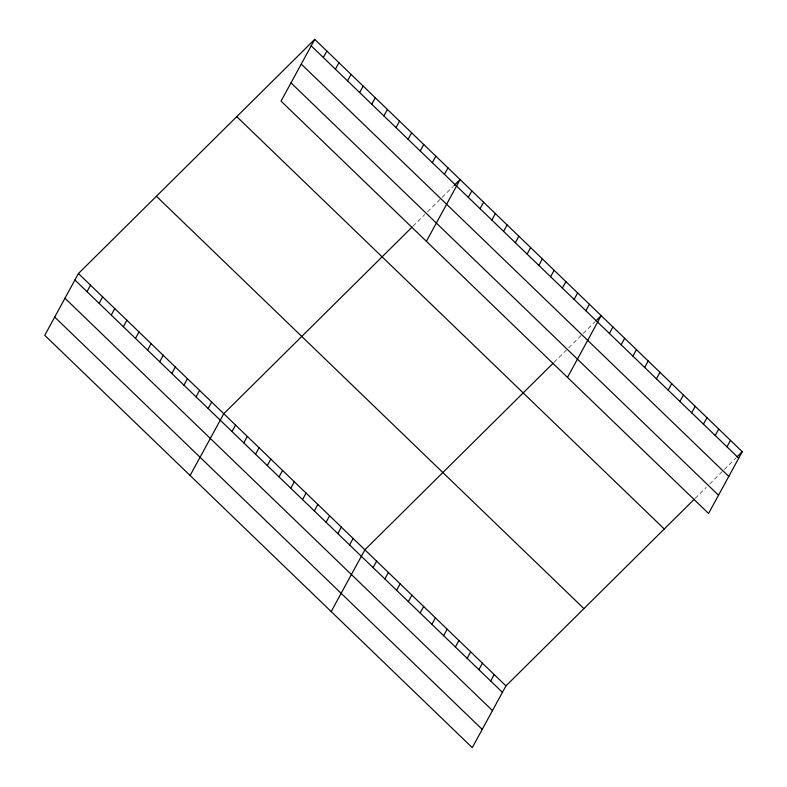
<?xml version="1.0" encoding="UTF-8"?>
<svg xmlns="http://www.w3.org/2000/svg" width="787" height="787" viewBox="0 0 787 787"><rect width="100%" height="100%" fill="white"/><g stroke="black" fill="none" stroke-linecap="round" stroke-linejoin="round"><path stroke-width="0.59" stroke-dasharray="3.94 2.95" d="M412.959 226.253L424.95 214.369M427.518 211.821L441.232 198.235M442.087 197.38L453.233 186.342M554.038 362.335L567.752 348.749M568.607 347.893L582.311 334.308M583.167 333.462L595.169 321.568M695.118 498.407L706.254 487.369M709.687 483.975L723.401 470.38M724.256 469.534L736.248 457.64"/><path stroke-width="1.18" d="M314.731 39.35L281.048 101.12L708.566 513.468L742.249 451.699L314.731 39.35L78.434 273.532L44.751 335.301L472.269 747.65L505.952 685.88L694.262 499.253M87.013 291.682L90.544 285.209M99.132 303.369L102.654 296.896M111.242 315.046L114.764 308.583M123.352 326.733L126.884 320.26M135.472 338.42L138.994 331.947M147.582 350.097L151.104 343.634M323.319 57.5L326.841 51.037M159.692 361.784L163.224 355.311M335.429 69.187L338.951 62.714M171.812 373.461L175.334 366.998M347.539 80.864L351.071 74.401M183.922 385.148L187.444 378.675M359.649 92.551L363.181 86.088M196.032 396.835L199.564 390.362M371.769 104.238L375.291 97.765M208.142 408.512L211.673 402.049M383.879 115.915L387.411 109.452M190.11 475.496L223.783 413.726L412.103 227.109M395.989 127.602L399.521 121.129M232.017 431.542L235.539 425.069M408.109 139.289L411.631 132.816M243.773 442.874L247.305 436.411M420.219 150.966L423.75 144.503M255.529 454.217L259.061 447.744M432.329 162.653L435.86 156.18M267.285 465.56L270.817 459.087M279.041 476.892L282.572 470.429M444.448 174.33L447.97 167.867M290.797 488.235L294.328 481.762M426.406 241.314L460.08 179.554L454.089 185.496M302.552 499.578L306.084 493.105M468.314 197.36L471.846 190.887M314.318 510.911L317.84 504.447M480.07 208.693L483.602 202.229M326.074 522.253L329.596 515.79M491.826 220.035L495.357 213.572M337.83 533.596L341.351 527.123M503.582 231.378L507.113 224.905M349.585 544.938L353.107 538.465M515.337 242.721L518.869 236.248M331.189 611.578L364.873 549.808L553.182 363.181M527.103 254.053L530.625 247.59M373.097 567.614L376.629 561.141M538.859 265.396L542.381 258.923M384.853 578.957L388.385 572.483M550.615 276.739L554.137 270.266M396.609 590.289L400.14 583.826M562.371 288.072L565.892 281.608M408.364 601.632L411.896 595.159M574.126 299.414L577.648 292.941M420.12 612.975L423.652 606.502M585.882 310.757L589.414 304.284M431.886 624.307L435.408 617.844M567.486 377.396L601.17 315.626L596.025 320.722M443.642 635.65L447.164 629.187M609.394 333.432L612.925 326.969M455.398 646.993L458.919 640.52M621.15 344.775L624.681 338.302M467.153 658.335L470.675 651.862M632.905 356.118L636.437 349.644M478.909 669.668L482.431 663.205M644.671 367.45L648.193 360.987M490.665 681.011L494.197 674.538M656.427 378.793L659.949 372.32M668.183 390.136L671.704 383.663M679.938 401.468L683.46 395.005M691.694 412.811L695.216 406.338M703.45 424.154L706.982 417.681M715.206 435.486L718.738 429.023M726.962 446.829L730.493 440.366M737.104 456.794L742.249 451.699M311.199 45.823L738.718 458.172M301.254 64.072L728.772 476.42M291.003 82.871L718.521 495.22M236.749 116.633L664.267 528.982M156.406 196.248L583.924 608.597M78.434 273.532L505.952 685.88M74.903 279.995L502.421 692.353M64.957 298.243L492.475 710.602M54.706 317.053L482.224 729.401"/></g></svg>
